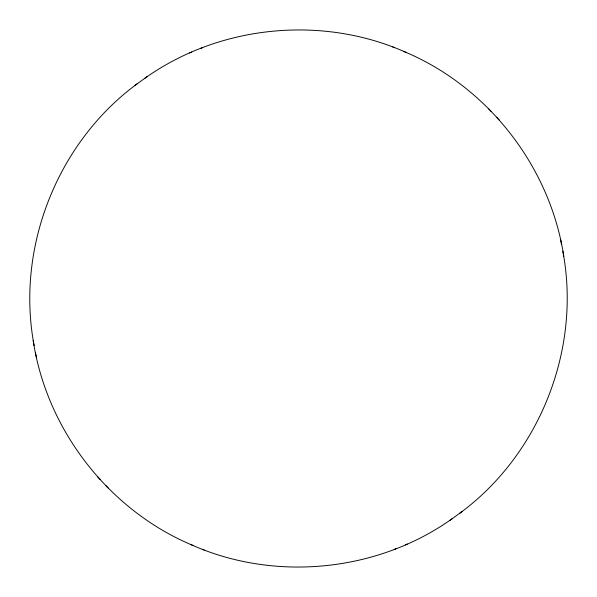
<?xml version="1.0" encoding="UTF-8"?>
<svg xmlns="http://www.w3.org/2000/svg" width="597" height="597" viewBox="0 0 597 597"><rect width="100%" height="100%" fill="white"/><g stroke="black" fill="none" stroke-linecap="round" stroke-linejoin="round"><path stroke-width="0.9" d="M137.429 83.625C57.267 142.302 15.559 248.061 34.156 345.648M459.571 513.375C539.733 454.698 581.441 348.939 562.844 251.352M144.705 78.379C219.427 25.052 322.134 14.873 405.93 52.335C488.727 87.669 550.285 167.347 563.799 256.337M33.201 340.663C46.715 429.653 108.273 509.331 191.07 544.665C274.866 582.127 377.573 571.948 452.295 518.621M134.788 85.558L147.19 76.558M449.81 520.442L462.212 511.442M189.637 52.954L191.682 52.111M200.965 48.29L202.808 47.536M394.192 549.464L396.035 548.71M405.318 544.889L407.363 544.046M403.923 51.506L405.93 52.335M191.07 544.665L193.077 545.494M392.766 46.984L394.565 47.73M202.435 549.27L204.234 550.016M496.726 117.348L499.428 120.228M488.45 108.564L491.04 111.326M97.572 476.772L100.274 479.652M105.96 485.674L108.55 488.436M560.561 239.449L561.501 244.389M35.499 352.611L36.439 357.551"/></g></svg>
